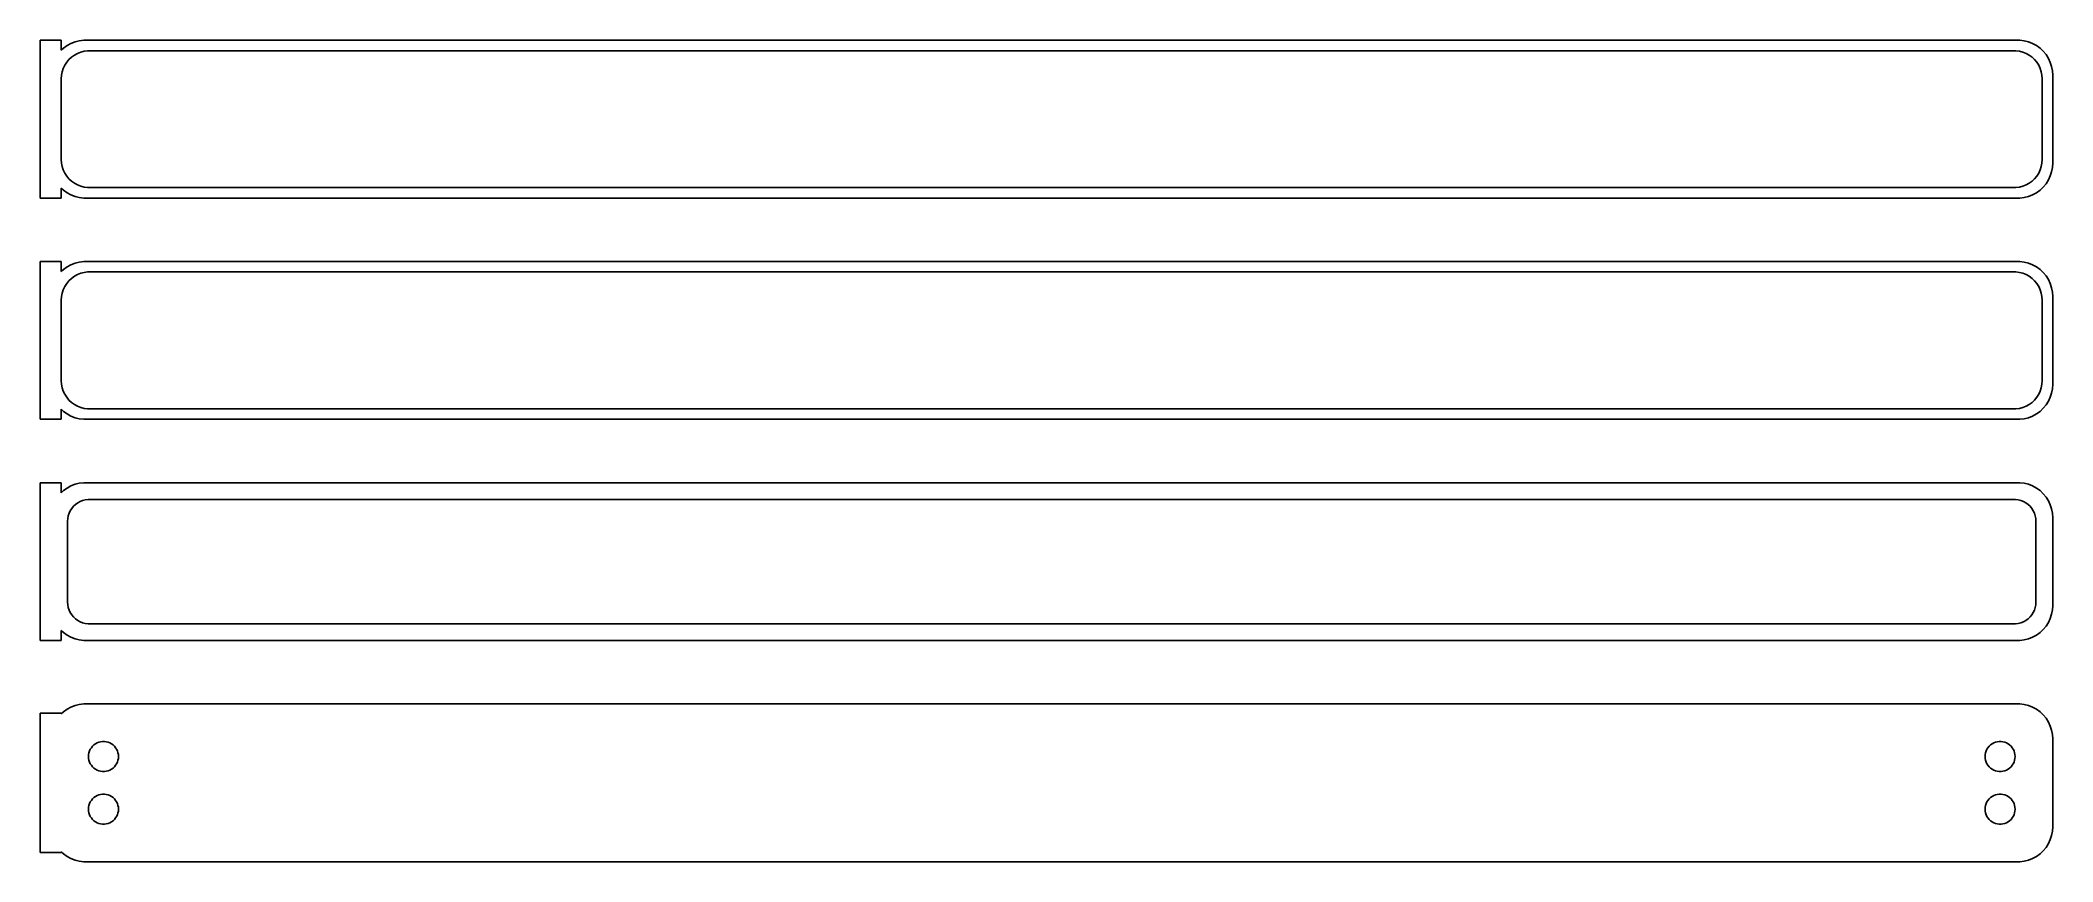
# Model space of a CAD drawing. Header units: metres. Extents: x -144 to 142, y 115 to 232.
import ezdxf

# ---------------------------------------------------------------- set-up
doc = ezdxf.new("R2010")
doc.units = ezdxf.units.M

msp = doc.modelspace()

# ---------------------------------------------------------------- linework, layer by layer
for p, q in [((-141, 231.74), (-144, 231.74)), ((-144, 231.74), (-144, 209.26)), ((-141, 230.309), (-141, 231.74)), ((-140.687, 230.603), (-141, 230.309)), ((-140.179, 230.972), (-140.687, 230.603)), ((-139.629, 231.274), (-140.179, 230.972)), ((-139.916, 228.988), (-139.55, 229.332)), ((-139.045, 231.505), (-139.629, 231.274)), ((-139.55, 229.332), (-139.143, 229.627)), ((-139.143, 229.627), (-138.703, 229.869)), ((-138.437, 231.661), (-139.045, 231.505)), ((-138.703, 229.869), (-138.236, 230.054)), ((-137.814, 231.74), (-138.437, 231.661)), ((-138.236, 230.054), (-137.75, 230.179)), ((137.814, 231.74), (-137.814, 231.74)), ((-137.75, 230.179), (-137.251, 230.242)), ((-137.251, 230.242), (137.251, 230.242)), ((137.251, 230.242), (137.75, 230.179)), ((137.75, 230.179), (138.236, 230.054)), ((138.437, 231.661), (137.814, 231.74)), ((138.236, 230.054), (138.703, 229.869)), ((139.045, 231.505), (138.437, 231.661)), ((138.703, 229.869), (139.143, 229.627)), ((139.629, 231.274), (139.045, 231.505)), ((139.143, 229.627), (139.55, 229.332)), ((139.55, 229.332), (139.916, 228.988)), ((140.179, 230.972), (139.629, 231.274)), ((140.687, 230.603), (140.179, 230.972)), ((141.145, 230.173), (140.687, 230.603)), ((141.545, 229.689), (141.145, 230.173)), ((141.882, 229.159), (141.545, 229.689)), ((-141, 226.25), (-140.968, 226.751)), ((-140.968, 226.751), (-140.874, 227.245)), ((-140.874, 227.245), (-140.719, 227.722)), ((-140.719, 227.722), (-140.505, 228.177)), ((-140.505, 228.177), (-140.236, 228.601)), ((-140.236, 228.601), (-139.916, 228.988)), ((139.916, 228.988), (140.236, 228.601)), ((140.236, 228.601), (140.505, 228.177)), ((140.505, 228.177), (140.719, 227.722)), ((140.719, 227.722), (140.874, 227.245)), ((140.874, 227.245), (140.968, 226.751)), ((140.968, 226.751), (141, 226.25)), ((142.149, 228.591), (141.882, 229.159)), ((142.343, 227.993), (142.149, 228.591)), ((142.461, 227.377), (142.343, 227.993)), ((142.5, 226.75), (142.461, 227.377)), ((142.5, 214.25), (142.5, 226.75)), ((-141, 214.75), (-141, 226.25)), ((141, 226.25), (141, 214.75)), ((-140.968, 214.249), (-141, 214.75)), ((-140.874, 213.755), (-140.968, 214.249)), ((-140.719, 213.278), (-140.874, 213.755)), ((-140.505, 212.823), (-140.719, 213.278)), ((-140.236, 212.399), (-140.505, 212.823)), ((-139.916, 212.012), (-140.236, 212.399)), ((-139.55, 211.668), (-139.916, 212.012)), ((139.916, 212.012), (139.55, 211.668)), ((140.236, 212.399), (139.916, 212.012)), ((140.505, 212.823), (140.236, 212.399)), ((140.719, 213.278), (140.505, 212.823)), ((140.874, 213.755), (140.719, 213.278)), ((140.968, 214.249), (140.874, 213.755)), ((141, 214.75), (140.968, 214.249)), ((141.882, 211.841), (142.149, 212.409)), ((142.149, 212.409), (142.343, 213.007)), ((142.343, 213.007), (142.461, 213.623)), ((142.461, 213.623), (142.5, 214.25)), ((-144, 209.26), (-141, 209.26)), ((-141, 210.691), (-140.687, 210.397)), ((-141, 209.26), (-141, 210.691)), ((-140.687, 210.397), (-140.179, 210.028)), ((-140.179, 210.028), (-139.629, 209.726)), ((-139.629, 209.726), (-139.045, 209.495)), ((-139.143, 211.373), (-139.55, 211.668)), ((-138.703, 211.131), (-139.143, 211.373)), ((-139.045, 209.495), (-138.437, 209.339)), ((-138.236, 210.946), (-138.703, 211.131)), ((-138.437, 209.339), (-137.814, 209.26)), ((-137.75, 210.821), (-138.236, 210.946)), ((-137.814, 209.26), (137.814, 209.26)), ((-137.251, 210.758), (-137.75, 210.821)), ((137.251, 210.758), (-137.251, 210.758)), ((137.75, 210.821), (137.251, 210.758)), ((138.236, 210.946), (137.75, 210.821)), ((137.814, 209.26), (138.437, 209.339)), ((138.703, 211.131), (138.236, 210.946)), ((138.437, 209.339), (139.045, 209.495)), ((139.143, 211.373), (138.703, 211.131)), ((139.045, 209.495), (139.629, 209.726)), ((139.55, 211.668), (139.143, 211.373)), ((139.629, 209.726), (140.179, 210.028)), ((140.179, 210.028), (140.687, 210.397)), ((140.687, 210.397), (141.145, 210.827)), ((141.145, 210.827), (141.545, 211.311)), ((141.545, 211.311), (141.882, 211.841)), ((-141, 200.24), (-144, 200.24)), ((-144, 200.24), (-144, 177.76)), ((-141, 198.809), (-141, 200.24)), ((-140.687, 199.103), (-141, 198.809)), ((-140.179, 199.472), (-140.687, 199.103)), ((-139.629, 199.774), (-140.179, 199.472)), ((-139.916, 197.488), (-139.55, 197.832)), ((-139.045, 200.005), (-139.629, 199.774)), ((-139.55, 197.832), (-139.143, 198.127)), ((-139.143, 198.127), (-138.703, 198.369)), ((-138.437, 200.161), (-139.045, 200.005)), ((-138.703, 198.369), (-138.236, 198.554)), ((-137.814, 200.24), (-138.437, 200.161)), ((-138.236, 198.554), (-137.75, 198.679)), ((137.814, 200.24), (-137.814, 200.24)), ((-137.75, 198.679), (-137.251, 198.742)), ((-137.251, 198.742), (137.251, 198.742)), ((137.251, 198.742), (137.75, 198.679)), ((137.75, 198.679), (138.236, 198.554)), ((138.437, 200.161), (137.814, 200.24)), ((138.236, 198.554), (138.703, 198.369)), ((139.045, 200.005), (138.437, 200.161)), ((138.703, 198.369), (139.143, 198.127)), ((139.629, 199.774), (139.045, 200.005)), ((139.143, 198.127), (139.55, 197.832)), ((139.55, 197.832), (139.916, 197.488)), ((140.179, 199.472), (139.629, 199.774)), ((140.687, 199.103), (140.179, 199.472)), ((141.145, 198.673), (140.687, 199.103)), ((141.545, 198.189), (141.145, 198.673)), ((141.882, 197.659), (141.545, 198.189)), ((-141, 194.75), (-140.968, 195.251)), ((-140.968, 195.251), (-140.874, 195.745)), ((-140.874, 195.745), (-140.719, 196.222)), ((-140.719, 196.222), (-140.505, 196.677)), ((-140.505, 196.677), (-140.236, 197.101)), ((-140.236, 197.101), (-139.916, 197.488)), ((139.916, 197.488), (140.236, 197.101)), ((140.236, 197.101), (140.505, 196.677)), ((140.505, 196.677), (140.719, 196.222)), ((140.719, 196.222), (140.874, 195.745)), ((140.874, 195.745), (140.968, 195.251)), ((140.968, 195.251), (141, 194.75)), ((142.149, 197.091), (141.882, 197.659)), ((142.343, 196.493), (142.149, 197.091)), ((142.461, 195.877), (142.343, 196.493)), ((142.5, 195.25), (142.461, 195.877)), ((142.5, 182.75), (142.5, 195.25)), ((-141, 183.25), (-141, 194.75)), ((141, 194.75), (141, 183.25)), ((-140.968, 182.749), (-141, 183.25)), ((-140.874, 182.255), (-140.968, 182.749)), ((-140.719, 181.778), (-140.874, 182.255)), ((-140.505, 181.323), (-140.719, 181.778)), ((-140.236, 180.899), (-140.505, 181.323)), ((-139.916, 180.512), (-140.236, 180.899)), ((-139.55, 180.168), (-139.916, 180.512)), ((139.916, 180.512), (139.55, 180.168)), ((140.236, 180.899), (139.916, 180.512)), ((140.505, 181.323), (140.236, 180.899)), ((140.719, 181.778), (140.505, 181.323)), ((140.874, 182.255), (140.719, 181.778)), ((140.968, 182.749), (140.874, 182.255)), ((141, 183.25), (140.968, 182.749)), ((141.882, 180.341), (142.149, 180.909)), ((142.149, 180.909), (142.343, 181.507)), ((142.343, 181.507), (142.461, 182.123)), ((142.461, 182.123), (142.5, 182.75)), ((-144, 177.76), (-141, 177.76)), ((-141, 179.191), (-140.687, 178.897)), ((-141, 177.76), (-141, 179.191)), ((-140.687, 178.897), (-140.179, 178.528)), ((-140.179, 178.528), (-139.629, 178.226)), ((-139.629, 178.226), (-139.045, 177.995)), ((-139.143, 179.873), (-139.55, 180.168)), ((-138.703, 179.631), (-139.143, 179.873)), ((-139.045, 177.995), (-138.437, 177.839)), ((-138.236, 179.446), (-138.703, 179.631)), ((-138.437, 177.839), (-137.814, 177.76)), ((-137.75, 179.321), (-138.236, 179.446)), ((-137.814, 177.76), (137.814, 177.76)), ((-137.251, 179.258), (-137.75, 179.321)), ((137.251, 179.258), (-137.251, 179.258)), ((137.75, 179.321), (137.251, 179.258)), ((138.236, 179.446), (137.75, 179.321)), ((137.814, 177.76), (138.437, 177.839)), ((138.703, 179.631), (138.236, 179.446)), ((138.437, 177.839), (139.045, 177.995)), ((139.143, 179.873), (138.703, 179.631)), ((139.045, 177.995), (139.629, 178.226)), ((139.55, 180.168), (139.143, 179.873)), ((139.629, 178.226), (140.179, 178.528)), ((140.179, 178.528), (140.687, 178.897)), ((140.687, 178.897), (141.145, 179.327)), ((141.145, 179.327), (141.545, 179.811)), ((141.545, 179.811), (141.882, 180.341)), ((-141, 168.729), (-144, 168.729)), ((-144, 168.729), (-144, 146.271)), ((-141, 167.309), (-141, 168.729)), ((-140.687, 167.603), (-141, 167.309)), ((-140.179, 167.972), (-140.687, 167.603)), ((-139.629, 168.274), (-140.179, 167.972)), ((-139.045, 168.505), (-139.629, 168.274)), ((-138.437, 168.661), (-139.045, 168.505)), ((-137.814, 168.74), (-138.437, 168.661)), ((-138.325, 166.067), (-137.962, 166.211)), ((-137.962, 166.211), (-137.583, 166.308)), ((137.814, 168.74), (-137.814, 168.74)), ((-137.583, 166.308), (-137.195, 166.357)), ((-137.195, 166.357), (137.195, 166.357)), ((137.195, 166.357), (137.583, 166.308)), ((137.583, 166.308), (137.962, 166.211)), ((138.437, 168.661), (137.814, 168.74)), ((137.962, 166.211), (138.325, 166.067)), ((139.045, 168.505), (138.437, 168.661)), ((139.629, 168.274), (139.045, 168.505)), ((140.179, 167.972), (139.629, 168.274)), ((140.687, 167.603), (140.179, 167.972)), ((141.145, 167.173), (140.687, 167.603)), ((141.545, 166.689), (141.145, 167.173)), ((141.882, 166.159), (141.545, 166.689)), ((-140.113, 163.25), (-140.088, 163.64)), ((-140.088, 163.64), (-140.015, 164.024)), ((-140.015, 164.024), (-139.894, 164.396)), ((-139.894, 164.396), (-139.728, 164.75)), ((-139.728, 164.75), (-139.518, 165.08)), ((-139.518, 165.08), (-139.269, 165.381)), ((-139.269, 165.381), (-138.984, 165.649)), ((-138.984, 165.649), (-138.668, 165.878)), ((-138.668, 165.878), (-138.325, 166.067)), ((138.325, 166.067), (138.668, 165.878)), ((138.668, 165.878), (138.984, 165.649)), ((138.984, 165.649), (139.269, 165.381)), ((139.269, 165.381), (139.518, 165.08)), ((139.518, 165.08), (139.728, 164.75)), ((139.728, 164.75), (139.894, 164.396)), ((139.894, 164.396), (140.015, 164.024)), ((140.015, 164.024), (140.088, 163.64)), ((140.088, 163.64), (140.113, 163.25)), ((142.149, 165.591), (141.882, 166.159)), ((142.343, 164.993), (142.149, 165.591)), ((142.461, 164.377), (142.343, 164.993)), ((142.5, 163.75), (142.461, 164.377)), ((142.5, 151.25), (142.5, 163.75)), ((-140.113, 151.75), (-140.113, 163.25)), ((140.113, 163.25), (140.113, 151.75)), ((-140.088, 151.36), (-140.113, 151.75)), ((-140.015, 150.976), (-140.088, 151.36)), ((-139.894, 150.604), (-140.015, 150.976)), ((-139.728, 150.25), (-139.894, 150.604)), ((-139.518, 149.92), (-139.728, 150.25)), ((-139.269, 149.619), (-139.518, 149.92)), ((-138.984, 149.351), (-139.269, 149.619)), ((-138.668, 149.122), (-138.984, 149.351)), ((-138.325, 148.933), (-138.668, 149.122)), ((138.668, 149.122), (138.325, 148.933)), ((138.984, 149.351), (138.668, 149.122)), ((139.269, 149.619), (138.984, 149.351)), ((139.518, 149.92), (139.269, 149.619)), ((139.728, 150.25), (139.518, 149.92)), ((139.894, 150.604), (139.728, 150.25)), ((140.015, 150.976), (139.894, 150.604)), ((140.088, 151.36), (140.015, 150.976)), ((140.113, 151.75), (140.088, 151.36)), ((141.882, 148.841), (142.149, 149.409)), ((142.149, 149.409), (142.343, 150.007)), ((142.343, 150.007), (142.461, 150.623)), ((142.461, 150.623), (142.5, 151.25)), ((-144, 146.271), (-141, 146.271)), ((-141, 146.271), (-141, 147.691)), ((-141, 147.691), (-140.687, 147.397)), ((-140.687, 147.397), (-140.179, 147.028)), ((-140.179, 147.028), (-139.629, 146.726)), ((-139.629, 146.726), (-139.045, 146.495)), ((-139.045, 146.495), (-138.437, 146.339)), ((-138.437, 146.339), (-137.814, 146.26)), ((-137.962, 148.789), (-138.325, 148.933)), ((-137.583, 148.692), (-137.962, 148.789)), ((-137.814, 146.26), (137.814, 146.26)), ((-137.195, 148.643), (-137.583, 148.692)), ((137.195, 148.643), (-137.195, 148.643)), ((137.583, 148.692), (137.195, 148.643)), ((137.962, 148.789), (137.583, 148.692)), ((137.814, 146.26), (138.437, 146.339)), ((138.325, 148.933), (137.962, 148.789)), ((138.437, 146.339), (139.045, 146.495)), ((139.045, 146.495), (139.629, 146.726)), ((139.629, 146.726), (140.179, 147.028)), ((140.179, 147.028), (140.687, 147.397)), ((140.687, 147.397), (141.145, 147.827)), ((141.145, 147.827), (141.545, 148.311)), ((141.545, 148.311), (141.882, 148.841)), ((-141, 135.903), (-144, 135.903)), ((-144, 135.903), (-144, 116.097)), ((-140.687, 136.103), (-141, 135.809)), ((-141, 135.809), (-141, 135.903)), ((-140.179, 136.472), (-140.687, 136.103)), ((-139.629, 136.774), (-140.179, 136.472)), ((-139.045, 137.005), (-139.629, 136.774)), ((-138.437, 137.161), (-139.045, 137.005)), ((-137.814, 137.24), (-138.437, 137.161)), ((137.814, 137.24), (-137.814, 137.24)), ((138.437, 137.161), (137.814, 137.24)), ((139.045, 137.005), (138.437, 137.161)), ((139.629, 136.774), (139.045, 137.005)), ((140.179, 136.472), (139.629, 136.774)), ((140.687, 136.103), (140.179, 136.472)), ((141.145, 135.673), (140.687, 136.103)), ((141.545, 135.189), (141.145, 135.673)), ((141.882, 134.659), (141.545, 135.189)), ((142.149, 134.091), (141.882, 134.659)), ((-135.66, 131.781), (-135.4, 131.847)), ((-135.4, 131.847), (-135.134, 131.881)), ((-135.134, 131.881), (-134.866, 131.881)), ((-134.866, 131.881), (-134.6, 131.847)), ((-134.6, 131.847), (-134.34, 131.781)), ((134.34, 131.781), (134.6, 131.847)), ((134.6, 131.847), (134.866, 131.881)), ((134.866, 131.881), (135.134, 131.881)), ((135.134, 131.881), (135.4, 131.847)), ((135.4, 131.847), (135.66, 131.781)), ((142.343, 133.493), (142.149, 134.091)), ((142.461, 132.877), (142.343, 133.493)), ((142.5, 132.25), (142.461, 132.877)), ((142.5, 119.75), (142.5, 132.25)), ((-137.135, 129.75), (-137.118, 130.018)), ((-137.118, 129.482), (-137.135, 129.75)), ((-137.118, 130.018), (-137.068, 130.281)), ((-137.068, 129.219), (-137.118, 129.482)), ((-137.068, 130.281), (-136.985, 130.536)), ((-136.985, 128.964), (-137.068, 129.219)), ((-136.985, 130.536), (-136.871, 130.779)), ((-136.871, 128.721), (-136.985, 128.964)), ((-136.871, 130.779), (-136.727, 131.005)), ((-136.727, 131.005), (-136.557, 131.212)), ((-136.557, 131.212), (-136.361, 131.395)), ((-136.361, 131.395), (-136.144, 131.553)), ((-136.144, 131.553), (-135.909, 131.682)), ((-135.909, 131.682), (-135.66, 131.781)), ((-134.34, 131.781), (-134.091, 131.682)), ((-134.091, 131.682), (-133.856, 131.553)), ((-133.856, 131.553), (-133.639, 131.395)), ((-133.639, 131.395), (-133.443, 131.212)), ((-133.443, 131.212), (-133.273, 131.005)), ((-133.273, 131.005), (-133.129, 130.779)), ((-133.129, 130.779), (-133.015, 130.536)), ((-133.015, 128.964), (-133.129, 128.721)), ((-133.015, 130.536), (-132.932, 130.281)), ((-132.932, 129.219), (-133.015, 128.964)), ((-132.932, 130.281), (-132.882, 130.018)), ((-132.882, 129.482), (-132.932, 129.219)), ((-132.882, 130.018), (-132.865, 129.75)), ((-132.865, 129.75), (-132.882, 129.482)), ((132.865, 129.75), (132.882, 130.018)), ((132.882, 129.482), (132.865, 129.75)), ((132.882, 130.018), (132.932, 130.281)), ((132.932, 129.219), (132.882, 129.482)), ((132.932, 130.281), (133.015, 130.536)), ((133.015, 128.964), (132.932, 129.219)), ((133.015, 130.536), (133.129, 130.779)), ((133.129, 128.721), (133.015, 128.964)), ((133.129, 130.779), (133.273, 131.005)), ((133.273, 131.005), (133.443, 131.212)), ((133.443, 131.212), (133.639, 131.395)), ((133.639, 131.395), (133.856, 131.553)), ((133.856, 131.553), (134.091, 131.682)), ((134.091, 131.682), (134.34, 131.781)), ((135.66, 131.781), (135.909, 131.682)), ((135.909, 131.682), (136.144, 131.553)), ((136.144, 131.553), (136.361, 131.395)), ((136.361, 131.395), (136.557, 131.212)), ((136.557, 131.212), (136.727, 131.005)), ((136.727, 131.005), (136.871, 130.779)), ((136.871, 130.779), (136.985, 130.536)), ((136.985, 128.964), (136.871, 128.721)), ((136.985, 130.536), (137.068, 130.281)), ((137.068, 129.219), (136.985, 128.964)), ((137.068, 130.281), (137.118, 130.018)), ((137.118, 129.482), (137.068, 129.219)), ((137.118, 130.018), (137.135, 129.75)), ((137.135, 129.75), (137.118, 129.482)), ((-136.727, 128.495), (-136.871, 128.721)), ((-136.557, 128.288), (-136.727, 128.495)), ((-136.361, 128.105), (-136.557, 128.288)), ((-136.144, 127.947), (-136.361, 128.105)), ((-135.909, 127.818), (-136.144, 127.947)), ((-135.66, 127.719), (-135.909, 127.818)), ((-135.4, 127.653), (-135.66, 127.719)), ((-135.134, 127.619), (-135.4, 127.653)), ((-134.866, 127.619), (-135.134, 127.619)), ((-134.6, 127.653), (-134.866, 127.619)), ((-134.34, 127.719), (-134.6, 127.653)), ((-134.091, 127.818), (-134.34, 127.719)), ((-133.856, 127.947), (-134.091, 127.818)), ((-133.639, 128.105), (-133.856, 127.947)), ((-133.443, 128.288), (-133.639, 128.105)), ((-133.273, 128.495), (-133.443, 128.288)), ((-133.129, 128.721), (-133.273, 128.495)), ((133.273, 128.495), (133.129, 128.721)), ((133.443, 128.288), (133.273, 128.495)), ((133.639, 128.105), (133.443, 128.288)), ((133.856, 127.947), (133.639, 128.105)), ((134.091, 127.818), (133.856, 127.947)), ((134.34, 127.719), (134.091, 127.818)), ((134.6, 127.653), (134.34, 127.719)), ((134.866, 127.619), (134.6, 127.653)), ((135.134, 127.619), (134.866, 127.619)), ((135.4, 127.653), (135.134, 127.619)), ((135.66, 127.719), (135.4, 127.653)), ((135.909, 127.818), (135.66, 127.719)), ((136.144, 127.947), (135.909, 127.818)), ((136.361, 128.105), (136.144, 127.947)), ((136.557, 128.288), (136.361, 128.105)), ((136.727, 128.495), (136.557, 128.288)), ((136.871, 128.721), (136.727, 128.495)), ((-136.985, 123.036), (-136.871, 123.279)), ((-136.871, 123.279), (-136.727, 123.505)), ((-136.727, 123.505), (-136.557, 123.712)), ((-136.557, 123.712), (-136.361, 123.895)), ((-136.361, 123.895), (-136.144, 124.053)), ((-136.144, 124.053), (-135.909, 124.182)), ((-135.909, 124.182), (-135.66, 124.281)), ((-135.66, 124.281), (-135.4, 124.347)), ((-135.4, 124.347), (-135.134, 124.381)), ((-135.134, 124.381), (-134.866, 124.381)), ((-134.866, 124.381), (-134.6, 124.347)), ((-134.6, 124.347), (-134.34, 124.281)), ((-134.34, 124.281), (-134.091, 124.182)), ((-134.091, 124.182), (-133.856, 124.053)), ((-133.856, 124.053), (-133.639, 123.895)), ((-133.639, 123.895), (-133.443, 123.712)), ((-133.443, 123.712), (-133.273, 123.505)), ((-133.273, 123.505), (-133.129, 123.279)), ((-133.129, 123.279), (-133.015, 123.036)), ((133.015, 123.036), (133.129, 123.279)), ((133.129, 123.279), (133.273, 123.505)), ((133.273, 123.505), (133.443, 123.712)), ((133.443, 123.712), (133.639, 123.895)), ((133.639, 123.895), (133.856, 124.053)), ((133.856, 124.053), (134.091, 124.182)), ((134.091, 124.182), (134.34, 124.281)), ((134.34, 124.281), (134.6, 124.347)), ((134.6, 124.347), (134.866, 124.381)), ((134.866, 124.381), (135.134, 124.381)), ((135.134, 124.381), (135.4, 124.347)), ((135.4, 124.347), (135.66, 124.281)), ((135.66, 124.281), (135.909, 124.182)), ((135.909, 124.182), (136.144, 124.053)), ((136.144, 124.053), (136.361, 123.895)), ((136.361, 123.895), (136.557, 123.712)), ((136.557, 123.712), (136.727, 123.505)), ((136.727, 123.505), (136.871, 123.279)), ((136.871, 123.279), (136.985, 123.036)), ((-137.135, 122.25), (-137.118, 122.518)), ((-137.118, 121.982), (-137.135, 122.25)), ((-137.118, 122.518), (-137.068, 122.781)), ((-137.068, 121.719), (-137.118, 121.982)), ((-137.068, 122.781), (-136.985, 123.036)), ((-136.985, 121.464), (-137.068, 121.719)), ((-136.871, 121.221), (-136.985, 121.464)), ((-136.727, 120.995), (-136.871, 121.221)), ((-136.557, 120.788), (-136.727, 120.995)), ((-136.361, 120.605), (-136.557, 120.788)), ((-136.144, 120.447), (-136.361, 120.605)), ((-135.909, 120.318), (-136.144, 120.447)), ((-133.856, 120.447), (-134.091, 120.318)), ((-133.639, 120.605), (-133.856, 120.447)), ((-133.443, 120.788), (-133.639, 120.605)), ((-133.273, 120.995), (-133.443, 120.788)), ((-133.129, 121.221), (-133.273, 120.995)), ((-133.015, 121.464), (-133.129, 121.221)), ((-133.015, 123.036), (-132.932, 122.781)), ((-132.932, 121.719), (-133.015, 121.464)), ((-132.932, 122.781), (-132.882, 122.518)), ((-132.882, 121.982), (-132.932, 121.719)), ((-132.882, 122.518), (-132.865, 122.25)), ((-132.865, 122.25), (-132.882, 121.982)), ((132.865, 122.25), (132.882, 122.518)), ((132.882, 121.982), (132.865, 122.25)), ((132.882, 122.518), (132.932, 122.781)), ((132.932, 121.719), (132.882, 121.982)), ((132.932, 122.781), (133.015, 123.036)), ((133.015, 121.464), (132.932, 121.719)), ((133.129, 121.221), (133.015, 121.464)), ((133.273, 120.995), (133.129, 121.221)), ((133.443, 120.788), (133.273, 120.995)), ((133.639, 120.605), (133.443, 120.788)), ((133.856, 120.447), (133.639, 120.605)), ((134.091, 120.318), (133.856, 120.447)), ((136.144, 120.447), (135.909, 120.318)), ((136.361, 120.605), (136.144, 120.447)), ((136.557, 120.788), (136.361, 120.605)), ((136.727, 120.995), (136.557, 120.788)), ((136.871, 121.221), (136.727, 120.995)), ((136.985, 121.464), (136.871, 121.221)), ((136.985, 123.036), (137.068, 122.781)), ((137.068, 121.719), (136.985, 121.464)), ((137.068, 122.781), (137.118, 122.518)), ((137.118, 121.982), (137.068, 121.719)), ((137.118, 122.518), (137.135, 122.25)), ((137.135, 122.25), (137.118, 121.982)), ((-135.66, 120.219), (-135.909, 120.318)), ((-135.4, 120.153), (-135.66, 120.219)), ((-135.134, 120.119), (-135.4, 120.153)), ((-134.866, 120.119), (-135.134, 120.119)), ((-134.6, 120.153), (-134.866, 120.119)), ((-134.34, 120.219), (-134.6, 120.153)), ((-134.091, 120.318), (-134.34, 120.219)), ((134.34, 120.219), (134.091, 120.318)), ((134.6, 120.153), (134.34, 120.219)), ((134.866, 120.119), (134.6, 120.153)), ((135.134, 120.119), (134.866, 120.119)), ((135.4, 120.153), (135.134, 120.119)), ((135.66, 120.219), (135.4, 120.153)), ((135.909, 120.318), (135.66, 120.219)), ((141.882, 117.341), (142.149, 117.909)), ((142.149, 117.909), (142.343, 118.507)), ((142.343, 118.507), (142.461, 119.123)), ((142.461, 119.123), (142.5, 119.75)), ((-144, 116.097), (-141, 116.097)), ((-141, 116.097), (-141, 116.191)), ((-141, 116.191), (-140.687, 115.897)), ((-140.687, 115.897), (-140.179, 115.528)), ((-140.179, 115.528), (-139.629, 115.226)), ((-139.629, 115.226), (-139.045, 114.995)), ((-139.045, 114.995), (-138.437, 114.839)), ((-138.437, 114.839), (-137.814, 114.76)), ((-137.814, 114.76), (137.814, 114.76)), ((137.814, 114.76), (138.437, 114.839)), ((138.437, 114.839), (139.045, 114.995)), ((139.045, 114.995), (139.629, 115.226)), ((139.629, 115.226), (140.179, 115.528)), ((140.179, 115.528), (140.687, 115.897)), ((140.687, 115.897), (141.145, 116.327)), ((141.145, 116.327), (141.545, 116.811)), ((141.545, 116.811), (141.882, 117.341))]:
    msp.add_line(p, q)

doc.saveas('drawing.dxf')
